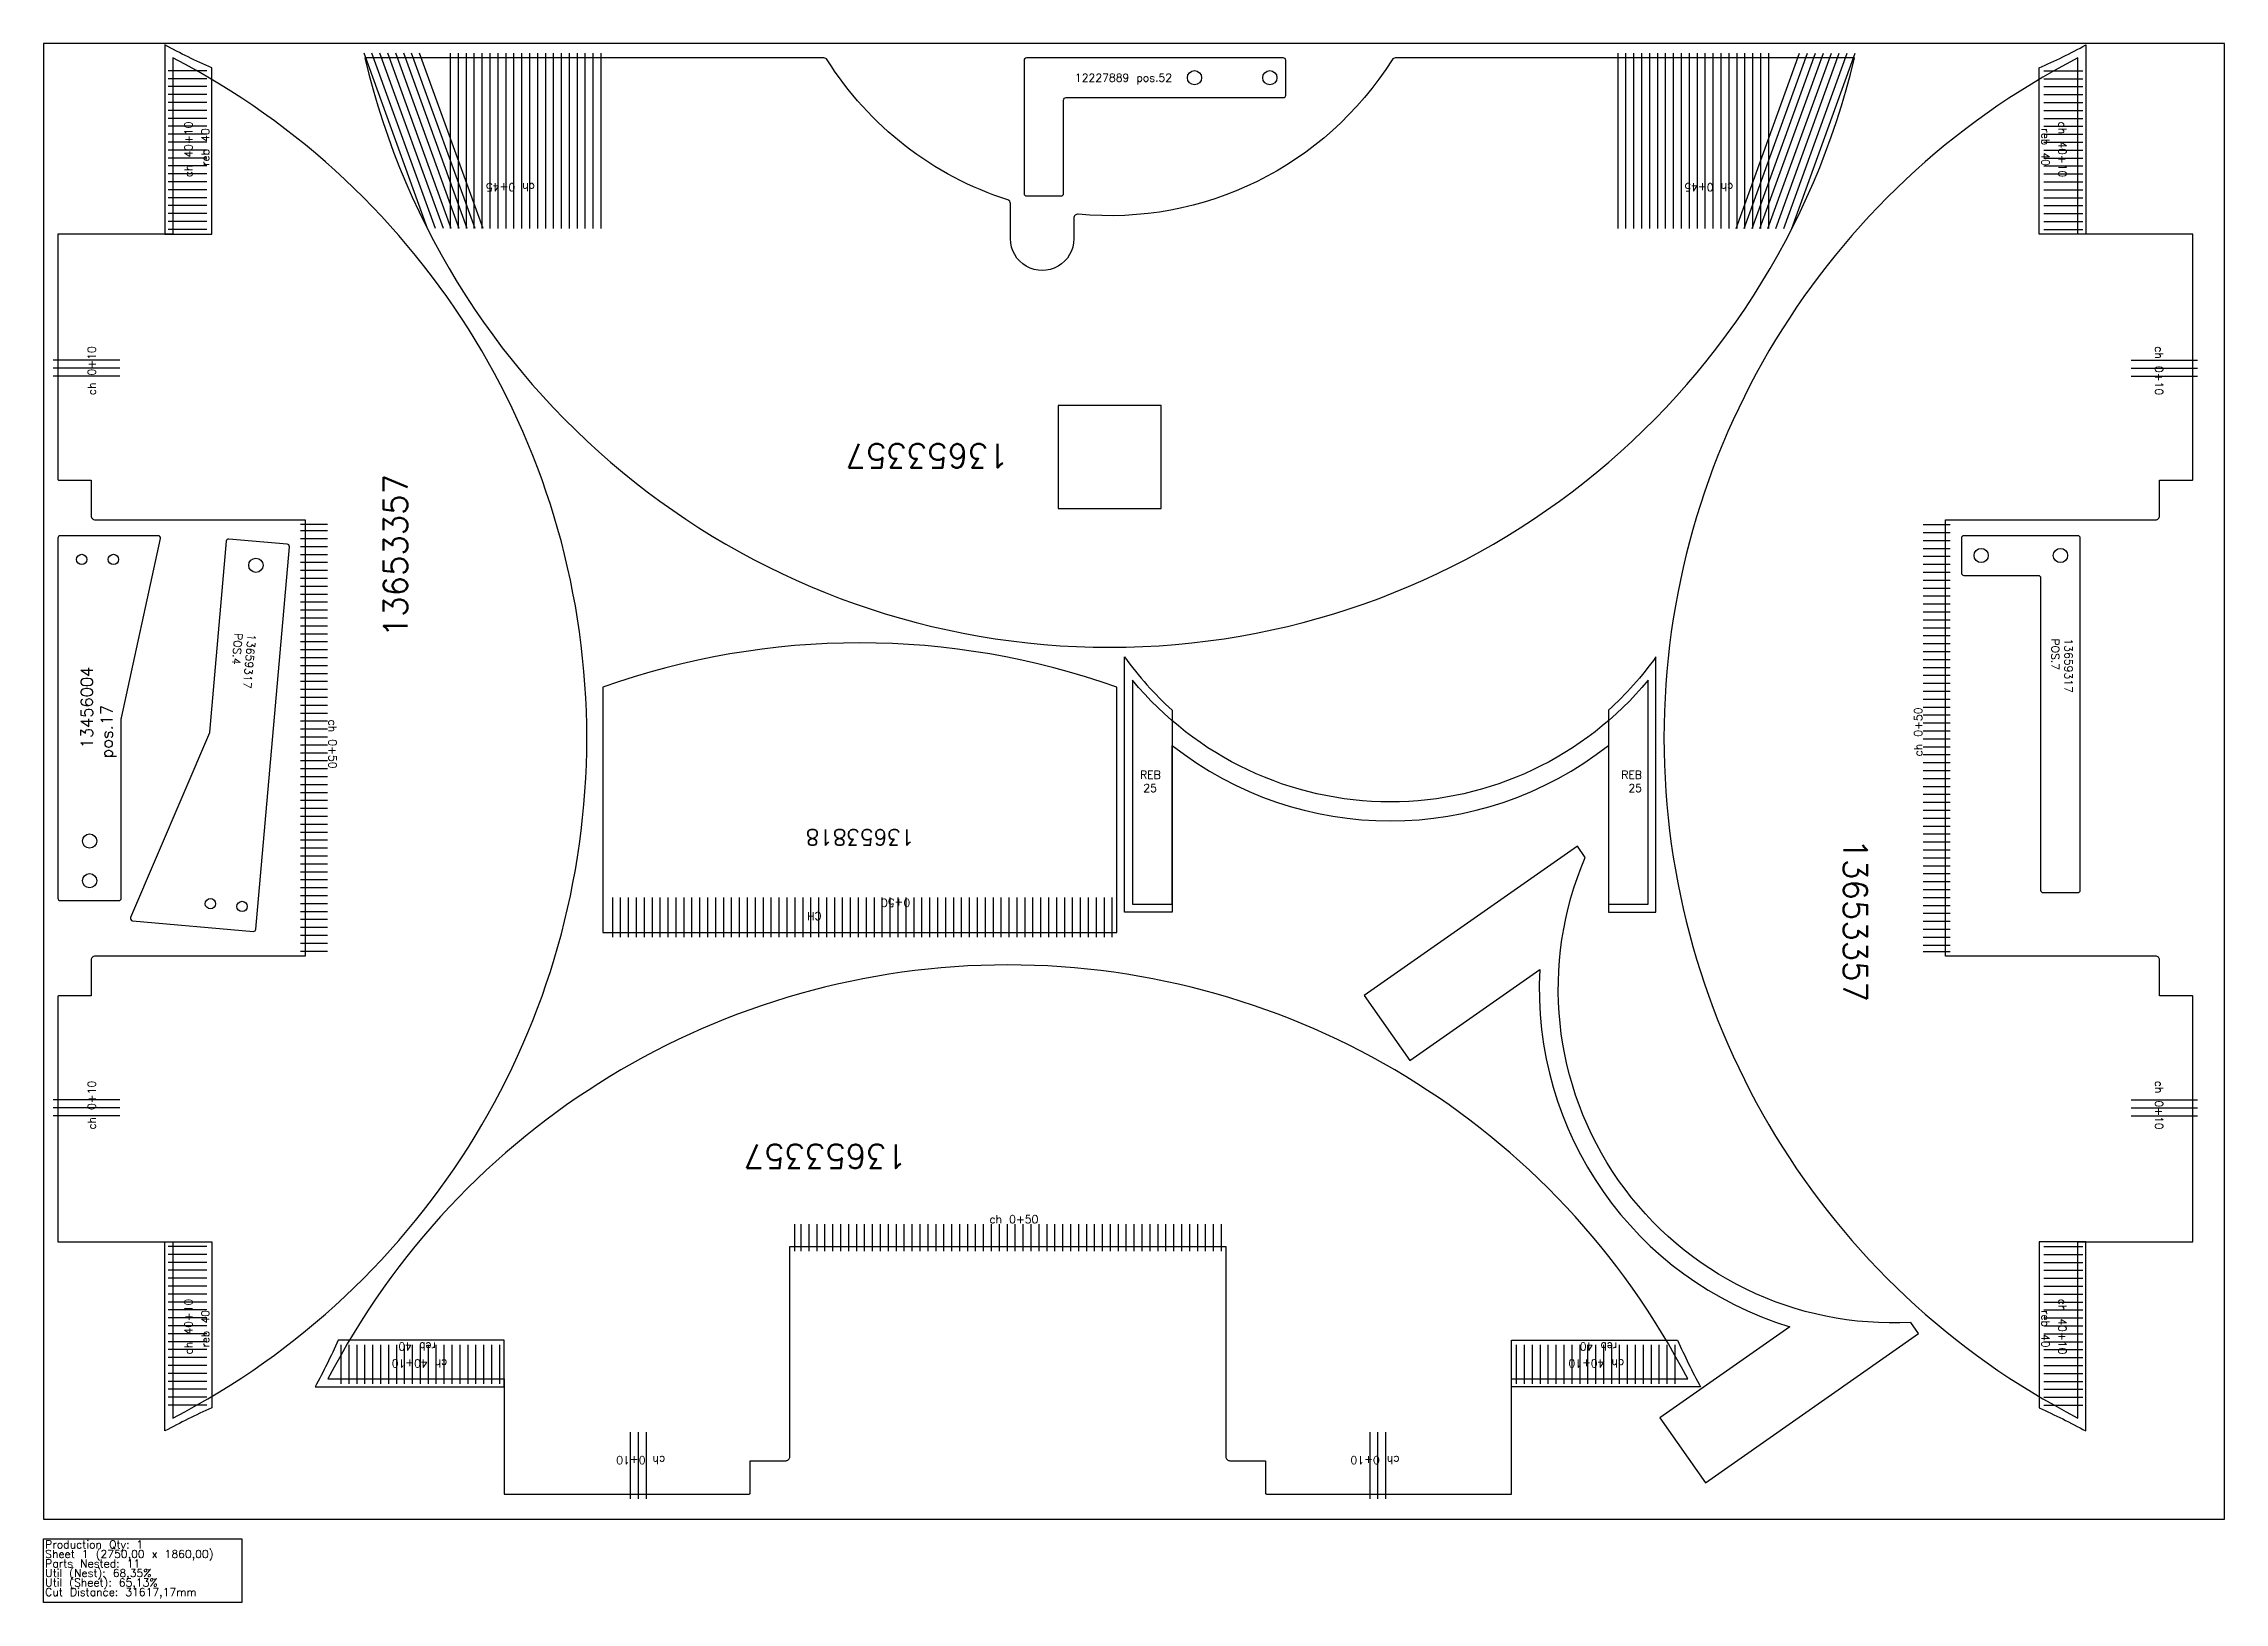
# Model space of a CAD drawing. Header units: millimetres. Extents: x 0 to 2750, y -105 to 1860.
import ezdxf

# ---------------------------------------------------------------- set-up
doc = ezdxf.new("R2010")
doc.units = ezdxf.units.MM
for name, color, linetype in [('13456004V0', 7, 'Continuous'), ('13653357', 7, 'Continuous'), ('13653818', 7, 'Continuous'), ('Chanfro', 7, 'Continuous'), ('Rebaixo', 6, 'Continuous'), ('sheet', 24, 'Continuous'), ('Stats', 7, 'Continuous'), ('Texto', 7, 'Continuous')]:
    doc.layers.add(name, color=color, linetype=linetype)
doc.styles.get("Standard").update_dxf_attribs({"font": 'txt.shx'})

msp = doc.modelspace()

# ---------------------------------------------------------------- linework, layer by layer
at = {"color": 2}
for points in [[(163, 1619.8), (18, 1619.8), (18, 1310.7, 0.414214), (19, 1309.7), (60, 1309.7), (60, 1264.7, 0.414214), (65, 1259.7), (330, 1259.7), (330, 709.7), (65, 709.7, 0.414214), (60, 704.7), (60, 659.7), (19, 659.7, 0.414214), (18, 658.7), (18, 349.6), (163, 349.6), (163, 127.4, 0.608883), (163, 1842)], [(2565.3, 349.6), (2710.3, 349.6), (2710.3, 658.7, 0.414214), (2709.3, 659.7), (2668.3, 659.7), (2668.3, 704.7, 0.414214), (2663.3, 709.7), (2398.3, 709.7), (2398.3, 1259.7), (2663.3, 1259.7, 0.414214), (2668.3, 1264.7), (2668.3, 1309.7), (2709.3, 1309.7, 0.414214), (2710.3, 1310.7), (2710.3, 1619.8), (2565.3, 1619.8), (2565.3, 1842, 0.608883), (2565.3, 127.4)], [(580.8, 176.6), (580.8, 31.6), (889.9, 31.6, 0.414214), (890.9, 32.6), (890.9, 73.6), (935.9, 73.6, 0.414214), (940.9, 78.6), (940.9, 343.6), (1490.9, 343.6), (1490.9, 78.6, 0.414214), (1495.9, 73.6), (1540.9, 73.6), (1540.9, 32.6, 0.414214), (1541.9, 31.6), (1851, 31.6), (1851, 176.6), (2073.2, 176.6, 0.608883), (358.6, 176.6)]]:
    msp.add_lwpolyline(points, format="xyb", close=True, dxfattribs=at)
at = {"color": 6}
for points in [[(1239.3, 1668), (1283.3, 1668, 0.414214), (1286.3, 1671), (1286.3, 1789, -0.414214), (1289.3, 1792), (1563.3, 1792, 0.414214), (1566.3, 1795), (1566.3, 1839, 0.414214), (1563.3, 1842), (1239.3, 1842, 0.414214), (1236.3, 1839), (1236.3, 1671, 0.414214)], [(2418.3, 1236.7), (2418.3, 1192.7, 0.414214), (2421.3, 1189.7), (2515.3, 1189.7, -0.414214), (2518.3, 1186.7), (2518.3, 792.7, 0.414214), (2521.3, 789.7), (2565.3, 789.7, 0.414214), (2568.3, 792.7), (2568.3, 1236.7, 0.414214), (2565.3, 1239.7), (2421.3, 1239.7, 0.414214)], [(209.2, 992.2, -0.079068), (209, 991.2), (109.7, 758.4, 0.509984), (112.2, 754.2), (264.5, 740.9, 0.414214), (267.7, 743.6), (309.9, 1225.8, 0.414214), (307.2, 1229), (233.5, 1235.5, 0.414214), (230.2, 1232.8)]]:
    msp.add_lwpolyline(points, format="xyb", close=True, dxfattribs=at)
at = {"color": 3}
msp.add_lwpolyline([(1373.2, 775.2), (1423.2, 775.2), (1423.2, 975.3, 0.345974), (1973.2, 975.3), (1973.2, 775.2), (2023.2, 775.2), (2023.2, 1057.5, -0.471964), (1373.2, 1057.5)], format="xyb", close=True, dxfattribs=at)
at = {"color": 7}
msp.add_lwpolyline([(2364.3, 233.9), (2354.4, 248, -0.556315), (1944, 834.1), (1934.1, 848.2), (1665.4, 660.1), (1722.8, 578.2), (1886.7, 693, 0.345974), (2202.2, 242.4), (2038.2, 127.6), (2095.6, 45.7)], format="xyb", close=True, dxfattribs=at)
at = {"color": 6}
for centre, radius in [((1451.3, 1817), 9), ((1546.3, 1817), 9), ((267.7, 1202.4), 9), ((2443.3, 1214.7), 9), ((2543.3, 1214.7), 9), ((210.3, 775.8), 6.5), ((250.2, 772.3), 6.5)]:
    msp.add_circle(centre, radius, dxfattribs=at)
at = {"layer": '13456004V0', "color": 6}
msp.add_lwpolyline([(95, 779.7, 0.414214), (98, 782.7), (98, 1009.4, -0.053566), (98.1, 1010), (147.2, 1236.1, 0.478394), (144.3, 1239.7), (21, 1239.7, 0.414214), (18, 1236.7), (18, 782.7, 0.414214), (21, 779.7)], format="xyb", close=True, dxfattribs=at)
for centre, radius in [((48, 1209.7), 6.5), ((88, 1209.7), 6.5), ((58, 854.7), 9), ((58, 804.7), 9)]:
    msp.add_circle(centre, radius, dxfattribs=at)
at = {"layer": '13653357', "color": 7}
msp.add_lwpolyline([(1215.8, 1663.1, -0.176475), (988, 1839.7, 0.257691), (983.8, 1842), (405.1, 1842, 0.791169), (2283.4, 1842), (1704.7, 1842, 0.257691), (1700.5, 1839.7, -0.282918), (1304.7, 1644.9, 0.442032), (1299.2, 1639.9), (1299.2, 1614, -1.000003), (1219.2, 1614), (1219.2, 1658.3, 0.326039)], format="xyb", close=True, dxfattribs=at)
msp.add_lwpolyline([(1409.2, 1404), (1279.2, 1404), (1279.2, 1274), (1409.2, 1274)], close=True, dxfattribs=at)
at = {"layer": '13653818', "color": 7}
msp.add_lwpolyline([(1353.2, 1048.6, 0.172894), (705.2, 1048.6), (705.2, 739.6), (1353.2, 739.6)], format="xyb", close=True, dxfattribs=at)
at = {"layer": 'Chanfro', "color": 1}
for p, q in [((484.1, 1627), (404.1, 1848)), ((494.1, 1627), (414.1, 1848)), ((504.1, 1627), (424.1, 1848)), ((514.1, 1627), (434.1, 1848)), ((524.1, 1627), (444.1, 1848)), ((534.1, 1627), (454.1, 1848)), ((544.1, 1627), (464.1, 1848)), ((554.1, 1627), (474.1, 1848)), ((513.1, 1627), (513.1, 1848)), ((523.1, 1627), (523.1, 1848)), ((533.1, 1627), (533.1, 1848)), ((543.1, 1627), (543.1, 1848)), ((553.1, 1627), (553.1, 1848)), ((563.1, 1627), (563.1, 1848)), ((573.1, 1627), (573.1, 1848)), ((583.1, 1627), (583.1, 1848)), ((593.1, 1627), (593.1, 1848)), ((603.1, 1627), (603.1, 1848)), ((613.1, 1627), (613.1, 1848)), ((623.1, 1627), (623.1, 1848)), ((633.1, 1627), (633.1, 1848)), ((643.1, 1627), (643.1, 1848)), ((653.1, 1627), (653.1, 1848)), ((663.1, 1627), (663.1, 1848)), ((673.1, 1627), (673.1, 1848)), ((683.1, 1627), (683.1, 1848)), ((693.1, 1627), (693.1, 1848)), ((703.1, 1627), (703.1, 1848)), ((1985.4, 1627), (1985.4, 1848)), ((1995.4, 1627), (1995.4, 1848)), ((2005.4, 1627), (2005.4, 1848)), ((2015.4, 1627), (2015.4, 1848)), ((2025.4, 1627), (2025.4, 1848)), ((2035.4, 1627), (2035.4, 1848)), ((2045.4, 1627), (2045.4, 1848)), ((2055.4, 1627), (2055.4, 1848)), ((2065.4, 1627), (2065.4, 1848)), ((2075.4, 1627), (2075.4, 1848)), ((2085.4, 1627), (2085.4, 1848)), ((2095.4, 1627), (2095.4, 1848)), ((2105.4, 1627), (2105.4, 1848)), ((2115.4, 1627), (2115.4, 1848)), ((2125.4, 1627), (2125.4, 1848)), ((2134.4, 1627), (2214.4, 1848)), ((2135.4, 1627), (2135.4, 1848)), ((2144.4, 1627), (2224.4, 1848)), ((2145.4, 1627), (2145.4, 1848)), ((2154.4, 1627), (2234.4, 1848)), ((2155.4, 1627), (2155.4, 1848)), ((2164.4, 1627), (2244.4, 1848)), ((2165.4, 1627), (2165.4, 1848)), ((2174.4, 1627), (2254.4, 1848)), ((2175.4, 1627), (2175.4, 1848)), ((2184.4, 1627), (2264.4, 1848)), ((2194.4, 1627), (2274.4, 1848)), ((2204.4, 1627), (2284.4, 1848)), ((717.2, 783.6), (717.2, 733.6)), ((727.2, 783.6), (727.2, 733.6)), ((737.2, 783.6), (737.2, 733.6)), ((747.2, 783.6), (747.2, 733.6)), ((757.2, 783.6), (757.2, 733.6)), ((767.2, 783.6), (767.2, 733.6)), ((777.2, 783.6), (777.2, 733.6)), ((787.2, 783.6), (787.2, 733.6)), ((797.2, 783.6), (797.2, 733.6)), ((807.2, 783.6), (807.2, 733.6)), ((817.2, 783.6), (817.2, 733.6)), ((827.2, 783.6), (827.2, 733.6)), ((837.2, 783.6), (837.2, 733.6)), ((847.2, 783.6), (847.2, 733.6)), ((857.2, 783.6), (857.2, 733.6)), ((867.2, 783.6), (867.2, 733.6)), ((877.2, 783.6), (877.2, 733.6)), ((887.2, 783.6), (887.2, 733.6)), ((897.2, 783.6), (897.2, 733.6)), ((907.2, 783.6), (907.2, 733.6)), ((917.2, 783.6), (917.2, 733.6)), ((927.2, 783.6), (927.2, 733.6)), ((937.2, 783.6), (937.2, 733.6)), ((947.2, 783.6), (947.2, 733.6)), ((957.2, 783.6), (957.2, 733.6)), ((967.2, 783.6), (967.2, 733.6)), ((977.2, 783.6), (977.2, 733.6)), ((987.2, 783.6), (987.2, 733.6)), ((997.2, 783.6), (997.2, 733.6)), ((1007.2, 783.6), (1007.2, 733.6)), ((1017.2, 783.6), (1017.2, 733.6)), ((1027.2, 783.6), (1027.2, 733.6)), ((1037.2, 783.6), (1037.2, 733.6)), ((1047.2, 783.6), (1047.2, 733.6)), ((1057.2, 783.6), (1057.2, 733.6)), ((1067.2, 783.6), (1067.2, 733.6)), ((1077.2, 783.6), (1077.2, 733.6)), ((1087.2, 783.6), (1087.2, 733.6)), ((1097.2, 783.6), (1097.2, 733.6)), ((1107.2, 783.6), (1107.2, 733.6)), ((1117.2, 783.6), (1117.2, 733.6)), ((1127.2, 783.6), (1127.2, 733.6)), ((1137.2, 783.6), (1137.2, 733.6)), ((1147.2, 783.6), (1147.2, 733.6)), ((1157.2, 783.6), (1157.2, 733.6)), ((1167.2, 783.6), (1167.2, 733.6)), ((1177.2, 783.6), (1177.2, 733.6)), ((1187.2, 783.6), (1187.2, 733.6)), ((1197.2, 783.6), (1197.2, 733.6)), ((1207.2, 783.6), (1207.2, 733.6)), ((1217.2, 783.6), (1217.2, 733.6)), ((1227.2, 783.6), (1227.2, 733.6)), ((1237.2, 783.6), (1237.2, 733.6)), ((1247.2, 783.6), (1247.2, 733.6)), ((1257.2, 783.6), (1257.2, 733.6)), ((1267.2, 783.6), (1267.2, 733.6)), ((1277.2, 783.6), (1277.2, 733.6)), ((1287.2, 783.6), (1287.2, 733.6)), ((1297.2, 783.6), (1297.2, 733.6)), ((1307.2, 783.6), (1307.2, 733.6)), ((1317.2, 783.6), (1317.2, 733.6)), ((1327.2, 783.6), (1327.2, 733.6)), ((1337.2, 783.6), (1337.2, 733.6)), ((1347.2, 783.6), (1347.2, 733.6))]:
    msp.add_line(p, q, dxfattribs=at)
at = {"layer": 'Chanfro', "color": 2}
for p, q in [((206, 1825.8), (157, 1825.8)), ((206, 1815.8), (157, 1815.8)), ((2522.3, 1825.8), (2571.3, 1825.8)), ((2522.3, 1815.8), (2571.3, 1815.8)), ((206, 1805.8), (157, 1805.8)), ((206, 1795.8), (157, 1795.8)), ((2522.3, 1805.8), (2571.3, 1805.8)), ((2522.3, 1795.8), (2571.3, 1795.8)), ((206, 1785.8), (157, 1785.8)), ((206, 1775.8), (157, 1775.8)), ((206, 1765.8), (157, 1765.8)), ((2522.3, 1785.8), (2571.3, 1785.8)), ((2522.3, 1775.8), (2571.3, 1775.8)), ((2522.3, 1765.8), (2571.3, 1765.8)), ((206, 1755.8), (157, 1755.8)), ((206, 1745.8), (157, 1745.8)), ((206, 1735.8), (157, 1735.8)), ((2522.3, 1755.8), (2571.3, 1755.8)), ((2522.3, 1745.8), (2571.3, 1745.8)), ((2522.3, 1735.8), (2571.3, 1735.8)), ((206, 1725.8), (157, 1725.8)), ((206, 1715.8), (157, 1715.8)), ((206, 1705.8), (157, 1705.8)), ((2522.3, 1725.8), (2571.3, 1725.8)), ((2522.3, 1715.8), (2571.3, 1715.8)), ((2522.3, 1705.8), (2571.3, 1705.8)), ((206, 1695.8), (157, 1695.8)), ((206, 1685.8), (157, 1685.8)), ((2522.3, 1695.8), (2571.3, 1695.8)), ((2522.3, 1685.8), (2571.3, 1685.8)), ((206, 1675.8), (157, 1675.8)), ((206, 1665.8), (157, 1665.8)), ((206, 1655.8), (157, 1655.8)), ((2522.3, 1675.8), (2571.3, 1675.8)), ((2522.3, 1665.8), (2571.3, 1665.8)), ((2522.3, 1655.8), (2571.3, 1655.8)), ((206, 1645.8), (157, 1645.8)), ((206, 1635.8), (157, 1635.8)), ((206, 1625.8), (157, 1625.8)), ((2522.3, 1645.8), (2571.3, 1645.8)), ((2522.3, 1635.8), (2571.3, 1635.8)), ((2522.3, 1625.8), (2571.3, 1625.8)), ((96, 1460.9), (12, 1460.9)), ((2632.3, 1460.9), (2716.3, 1460.9)), ((96, 1450.9), (12, 1450.9)), ((96, 1440.9), (12, 1440.9)), ((2632.3, 1450.9), (2716.3, 1450.9)), ((2632.3, 1440.9), (2716.3, 1440.9)), ((358, 1253.7), (324, 1253.7)), ((358, 1245.7), (324, 1245.7)), ((2370.3, 1253.7), (2404.3, 1253.7)), ((2370.3, 1243.7), (2404.3, 1243.7)), ((358, 1235.7), (324, 1235.7)), ((358, 1225.7), (324, 1225.7)), ((358, 1215.7), (324, 1215.7)), ((2370.3, 1233.7), (2404.3, 1233.7)), ((2370.3, 1223.7), (2404.3, 1223.7)), ((2370.3, 1213.7), (2404.3, 1213.7)), ((358, 1205.7), (324, 1205.7)), ((358, 1195.7), (324, 1195.7)), ((358, 1185.7), (324, 1185.7)), ((2370.3, 1203.7), (2404.3, 1203.7)), ((2370.3, 1193.7), (2404.3, 1193.7)), ((2370.3, 1183.7), (2404.3, 1183.7)), ((358, 1175.7), (324, 1175.7)), ((358, 1165.7), (324, 1165.7)), ((358, 1155.7), (324, 1155.7)), ((2370.3, 1173.7), (2404.3, 1173.7)), ((2370.3, 1163.7), (2404.3, 1163.7)), ((358, 1145.7), (324, 1145.7)), ((358, 1135.7), (324, 1135.7)), ((2370.3, 1153.7), (2404.3, 1153.7)), ((2370.3, 1143.7), (2404.3, 1143.7)), ((2370.3, 1133.7), (2404.3, 1133.7)), ((358, 1125.7), (324, 1125.7)), ((358, 1115.7), (324, 1115.7)), ((358, 1105.7), (324, 1105.7)), ((2370.3, 1123.7), (2404.3, 1123.7)), ((2370.3, 1113.7), (2404.3, 1113.7)), ((2370.3, 1103.7), (2404.3, 1103.7)), ((358, 1095.7), (324, 1095.7)), ((358, 1085.7), (324, 1085.7)), ((358, 1075.7), (324, 1075.7)), ((2370.3, 1093.7), (2404.3, 1093.7)), ((2370.3, 1083.7), (2404.3, 1083.7)), ((2370.3, 1073.7), (2404.3, 1073.7)), ((358, 1065.7), (324, 1065.7)), ((358, 1055.7), (324, 1055.7)), ((358, 1045.7), (324, 1045.7)), ((2370.3, 1063.7), (2404.3, 1063.7)), ((2370.3, 1053.7), (2404.3, 1053.7)), ((358, 1035.7), (324, 1035.7)), ((358, 1025.7), (324, 1025.7)), ((2370.3, 1043.7), (2404.3, 1043.7)), ((2370.3, 1033.7), (2404.3, 1033.7)), ((2370.3, 1023.7), (2404.3, 1023.7)), ((358, 1015.7), (324, 1015.7)), ((358, 1005.7), (324, 1005.7)), ((358, 995.7), (324, 995.7)), ((2370.3, 1013.7), (2404.3, 1013.7)), ((2370.3, 1003.7), (2404.3, 1003.7)), ((2370.3, 993.7), (2404.3, 993.7)), ((358, 985.7), (324, 985.7)), ((358, 975.7), (324, 975.7)), ((358, 965.7), (324, 965.7)), ((2370.3, 983.7), (2404.3, 983.7)), ((2370.3, 973.7), (2404.3, 973.7)), ((2370.3, 963.7), (2404.3, 963.7)), ((358, 955.7), (324, 955.7)), ((358, 945.7), (324, 945.7)), ((358, 935.7), (324, 935.7)), ((2370.3, 953.7), (2404.3, 953.7)), ((2370.3, 943.7), (2404.3, 943.7)), ((358, 925.7), (324, 925.7)), ((358, 915.7), (324, 915.7)), ((2370.3, 933.7), (2404.3, 933.7)), ((2370.3, 923.7), (2404.3, 923.7)), ((2370.3, 913.7), (2404.3, 913.7)), ((358, 905.7), (324, 905.7)), ((358, 895.7), (324, 895.7)), ((358, 885.7), (324, 885.7)), ((2370.3, 903.7), (2404.3, 903.7)), ((2370.3, 893.7), (2404.3, 893.7)), ((2370.3, 883.7), (2404.3, 883.7)), ((358, 875.7), (324, 875.7)), ((358, 865.7), (324, 865.7)), ((358, 855.7), (324, 855.7)), ((2370.3, 873.7), (2404.3, 873.7)), ((2370.3, 863.7), (2404.3, 863.7)), ((2370.3, 853.7), (2404.3, 853.7)), ((358, 845.7), (324, 845.7)), ((358, 835.7), (324, 835.7)), ((358, 825.7), (324, 825.7)), ((2370.3, 843.7), (2404.3, 843.7)), ((2370.3, 833.7), (2404.3, 833.7)), ((358, 815.7), (324, 815.7)), ((358, 805.7), (324, 805.7)), ((2370.3, 823.7), (2404.3, 823.7)), ((2370.3, 813.7), (2404.3, 813.7)), ((2370.3, 803.7), (2404.3, 803.7)), ((358, 795.7), (324, 795.7)), ((358, 785.7), (324, 785.7)), ((358, 775.7), (324, 775.7)), ((2370.3, 793.7), (2404.3, 793.7)), ((2370.3, 783.7), (2404.3, 783.7)), ((2370.3, 773.7), (2404.3, 773.7)), ((358, 765.7), (324, 765.7)), ((358, 755.7), (324, 755.7)), ((358, 745.7), (324, 745.7)), ((2370.3, 763.7), (2404.3, 763.7)), ((2370.3, 753.7), (2404.3, 753.7)), ((2370.3, 743.7), (2404.3, 743.7)), ((358, 735.7), (324, 735.7)), ((358, 725.7), (324, 725.7)), ((358, 715.7), (324, 715.7)), ((2370.3, 733.7), (2404.3, 733.7)), ((2370.3, 723.7), (2404.3, 723.7)), ((2370.3, 715.7), (2404.3, 715.7)), ((96, 528.4), (12, 528.4)), ((2632.3, 528.4), (2716.3, 528.4)), ((96, 518.4), (12, 518.4)), ((96, 508.4), (12, 508.4)), ((2632.3, 518.4), (2716.3, 518.4)), ((2632.3, 508.4), (2716.3, 508.4)), ((946.9, 371.6), (946.9, 337.6)), ((954.9, 371.6), (954.9, 337.6)), ((964.9, 371.6), (964.9, 337.6)), ((974.9, 371.6), (974.9, 337.6)), ((984.9, 371.6), (984.9, 337.6)), ((994.9, 371.6), (994.9, 337.6)), ((1004.9, 371.6), (1004.9, 337.6)), ((1014.9, 371.6), (1014.9, 337.6)), ((1024.9, 371.6), (1024.9, 337.6)), ((1034.9, 371.6), (1034.9, 337.6)), ((1044.9, 371.6), (1044.9, 337.6)), ((1054.9, 371.6), (1054.9, 337.6)), ((1064.9, 371.6), (1064.9, 337.6)), ((1074.9, 371.6), (1074.9, 337.6)), ((1084.9, 371.6), (1084.9, 337.6)), ((1094.9, 371.6), (1094.9, 337.6)), ((1104.9, 371.6), (1104.9, 337.6)), ((1114.9, 371.6), (1114.9, 337.6)), ((1124.9, 371.6), (1124.9, 337.6)), ((1134.9, 371.6), (1134.9, 337.6)), ((1144.9, 371.6), (1144.9, 337.6)), ((1154.9, 371.6), (1154.9, 337.6)), ((1164.9, 371.6), (1164.9, 337.6)), ((1174.9, 371.6), (1174.9, 337.6)), ((1184.9, 371.6), (1184.9, 337.6)), ((1194.9, 371.6), (1194.9, 337.6)), ((1204.9, 371.6), (1204.9, 337.6)), ((1214.9, 371.6), (1214.9, 337.6)), ((1224.9, 371.6), (1224.9, 337.6)), ((1234.9, 371.6), (1234.9, 337.6)), ((1244.9, 371.6), (1244.9, 337.6)), ((1254.9, 371.6), (1254.9, 337.6)), ((1264.9, 371.6), (1264.9, 337.6)), ((1274.9, 371.6), (1274.9, 337.6)), ((1284.9, 371.6), (1284.9, 337.6)), ((1294.9, 371.6), (1294.9, 337.6)), ((1304.9, 371.6), (1304.9, 337.6)), ((1314.9, 371.6), (1314.9, 337.6)), ((1324.9, 371.6), (1324.9, 337.6)), ((1334.9, 371.6), (1334.9, 337.6)), ((1344.9, 371.6), (1344.9, 337.6)), ((1354.9, 371.6), (1354.9, 337.6)), ((1364.9, 371.6), (1364.9, 337.6)), ((1374.9, 371.6), (1374.9, 337.6)), ((1384.9, 371.6), (1384.9, 337.6)), ((1394.9, 371.6), (1394.9, 337.6)), ((1404.9, 371.6), (1404.9, 337.6)), ((1414.9, 371.6), (1414.9, 337.6)), ((1424.9, 371.6), (1424.9, 337.6)), ((1434.9, 371.6), (1434.9, 337.6)), ((1444.9, 371.6), (1444.9, 337.6)), ((1454.9, 371.6), (1454.9, 337.6)), ((1464.9, 371.6), (1464.9, 337.6)), ((1474.9, 371.6), (1474.9, 337.6)), ((1484.9, 371.6), (1484.9, 337.6)), ((206, 343.6), (157, 343.6)), ((206, 333.6), (157, 333.6)), ((2522.3, 343.6), (2571.3, 343.6)), ((2522.3, 333.6), (2571.3, 333.6)), ((206, 323.6), (157, 323.6)), ((206, 313.6), (157, 313.6)), ((206, 303.6), (157, 303.6)), ((2522.3, 323.6), (2571.3, 323.6)), ((2522.3, 313.6), (2571.3, 313.6)), ((2522.3, 303.6), (2571.3, 303.6)), ((206, 293.6), (157, 293.6)), ((206, 283.6), (157, 283.6)), ((2522.3, 293.6), (2571.3, 293.6)), ((2522.3, 283.6), (2571.3, 283.6)), ((206, 273.6), (157, 273.6)), ((206, 263.6), (157, 263.6)), ((206, 253.6), (157, 253.6)), ((2522.3, 273.6), (2571.3, 273.6)), ((2522.3, 263.6), (2571.3, 263.6)), ((2522.3, 253.6), (2571.3, 253.6)), ((206, 243.6), (157, 243.6)), ((206, 233.6), (157, 233.6)), ((206, 223.6), (157, 223.6)), ((2522.3, 243.6), (2571.3, 243.6)), ((2522.3, 233.6), (2571.3, 233.6)), ((2522.3, 223.6), (2571.3, 223.6)), ((206, 213.6), (157, 213.6)), ((206, 203.6), (157, 203.6)), ((206, 193.6), (157, 193.6)), ((374.8, 219.6), (374.8, 170.6)), ((384.8, 219.6), (384.8, 170.6)), ((394.8, 219.6), (394.8, 170.6)), ((404.8, 219.6), (404.8, 170.6)), ((414.8, 219.6), (414.8, 170.6)), ((424.8, 219.6), (424.8, 170.6)), ((434.8, 219.6), (434.8, 170.6)), ((444.8, 219.6), (444.8, 170.6)), ((454.8, 219.6), (454.8, 170.6)), ((464.8, 219.6), (464.8, 170.6)), ((474.8, 219.6), (474.8, 170.6)), ((484.8, 219.6), (484.8, 170.6)), ((494.8, 219.6), (494.8, 170.6)), ((504.8, 219.6), (504.8, 170.6)), ((514.8, 219.6), (514.8, 170.6)), ((524.8, 219.6), (524.8, 170.6)), ((534.8, 219.6), (534.8, 170.6)), ((544.8, 219.6), (544.8, 170.6)), ((554.8, 219.6), (554.8, 170.6)), ((564.8, 219.6), (564.8, 170.6)), ((574.8, 219.6), (574.8, 170.6)), ((1857, 219.6), (1857, 170.6)), ((1867, 219.6), (1867, 170.6)), ((1877, 219.6), (1877, 170.6)), ((1887, 219.6), (1887, 170.6)), ((1897, 219.6), (1897, 170.6)), ((1907, 219.6), (1907, 170.6)), ((1917, 219.6), (1917, 170.6)), ((1927, 219.6), (1927, 170.6)), ((1937, 219.6), (1937, 170.6)), ((1947, 219.6), (1947, 170.6)), ((1957, 219.6), (1957, 170.6)), ((1967, 219.6), (1967, 170.6)), ((1977, 219.6), (1977, 170.6)), ((1987, 219.6), (1987, 170.6)), ((1997, 219.6), (1997, 170.6)), ((2007, 219.6), (2007, 170.6)), ((2017, 219.6), (2017, 170.6)), ((2027, 219.6), (2027, 170.6)), ((2037, 219.6), (2037, 170.6)), ((2047, 219.6), (2047, 170.6)), ((2057, 219.6), (2057, 170.6)), ((2522.3, 213.6), (2571.3, 213.6)), ((2522.3, 203.6), (2571.3, 203.6)), ((2522.3, 193.6), (2571.3, 193.6)), ((206, 183.6), (157, 183.6)), ((206, 173.6), (157, 173.6)), ((2522.3, 183.6), (2571.3, 183.6)), ((2522.3, 173.6), (2571.3, 173.6)), ((206, 163.6), (157, 163.6)), ((206, 153.6), (157, 153.6)), ((206, 143.6), (157, 143.6)), ((2522.3, 163.6), (2571.3, 163.6)), ((2522.3, 153.6), (2571.3, 153.6)), ((2522.3, 143.6), (2571.3, 143.6)), ((739.7, 109.6), (739.7, 25.6)), ((749.7, 109.6), (749.7, 25.6)), ((759.7, 109.6), (759.7, 25.6)), ((1672.2, 109.6), (1672.2, 25.6)), ((1682.2, 109.6), (1682.2, 25.6)), ((1692.2, 109.6), (1692.2, 25.6))]:
    msp.add_line(p, q, dxfattribs=at)
at = {"layer": 'Rebaixo', "color": 2}
for points in [[(212, 1619.8), (212, 1829.3, -0.02083), (153, 1858.3), (153, 1619.8), (212, 1619.8)], [(2516.3, 1619.8), (2516.3, 1829.3, 0.02083), (2575.3, 1858.3), (2575.3, 1619.8), (2516.3, 1619.8)], [(212, 349.6), (212, 140.1, 0.02083), (153, 111.1), (153, 349.6), (212, 349.6)], [(2516.3, 349.6), (2516.3, 140.1, -0.02083), (2575.3, 111.1), (2575.3, 349.6), (2516.3, 349.6)], [(580.8, 225.6), (371.4, 225.6, -0.02083), (342.3, 166.6), (580.8, 166.6), (580.8, 225.6)], [(1851, 225.6), (2060.5, 225.6, 0.02083), (2089.5, 166.6), (1851, 166.6), (1851, 225.6)]]:
    msp.add_lwpolyline(points, format="xyb", dxfattribs=at)
at = {"layer": 'Rebaixo', "color": 3}
for points in [[(1363.2, 1087, 0.055025), (1423.2, 1019.7), (1423.2, 765.2), (1363.2, 765.2)], [(2033.2, 1087, -0.055025), (1973.2, 1019.7), (1973.2, 765.2), (2033.2, 765.2)]]:
    msp.add_lwpolyline(points, format="xyb", close=True, dxfattribs=at)
at = {"layer": 'sheet', "color": 7}
msp.add_lwpolyline([(0, 0), (2750, 0), (2750, 1860), (0, 1860)], close=True, dxfattribs=at)
at = {"layer": 'Stats', "color": 151}
msp.add_lwpolyline([(0, -25), (250, -25), (250, -105), (0, -105), (0, -25)], close=True, dxfattribs=at)

# ---------------------------------------------------------------- texts
at = {"layer": 'Chanfro', "color": 2, "char_height": 10}
for insert, attachment_point, rotation in [((187.7, 1761.7), 9, 90), ((2540.7, 1761.7), 7, 270), ((187.7, 207.6), 7, 90), ((2540.7, 207.6), 9, 270), ((438.9, 201.2), 9, 180), ((1993, 201.2), 7, 180)]:
    msp.add_mtext_dynamic_manual_height_columns('ch 40+10', width=91.15, gutter_width=12.5, heights=[0], dxfattribs=dict(at, insert=insert, attachment_point=attachment_point, rotation=rotation))
at = {"layer": 'Chanfro', "color": 1, "char_height": 10, "rotation": 180}
for s, insert, width, attachment_point in [('ch 0+45', (557.8, 1673.9), 88.851, 3), ('ch 0+45', (2130.6, 1673.9), 88.851, 1), ('{\\W6.26034;  }CH 0+50', (1092.7, 755.2), 151.354, 1)]:
    msp.add_mtext(s, dxfattribs=dict(at, insert=insert, width=width, attachment_point=attachment_point))
at = {"layer": 'Chanfro', "color": 2, "char_height": 10, "width": 95.116}
for s, insert, attachment_point, rotation in [('ch 0+10', (65.7, 1478.5), 9, 90), ('ch 0+10', (2662.6, 1478.5), 7, 270), ('ch 0+50', (2368.9, 1023.1), 9, 90), ('ch 0+50', (359.4, 946.2), 9, 270), ('ch 0+10', (65.7, 490.9), 7, 90), ('ch 0+10', (2662.6, 490.9), 9, 270), ('ch 0+10', (722.1, 79.3), 9, 180), ('ch 0+10', (1709.7, 79.3), 7, 180)]:
    msp.add_mtext(s, dxfattribs=dict(at, insert=insert, attachment_point=attachment_point, rotation=rotation))
at = {"layer": 'Chanfro', "color": 2, "insert": (1254.4, 373), "char_height": 10, "width": 95.116, "attachment_point": 9}
msp.add_mtext('ch 0+50', dxfattribs=at)
at = {"layer": 'Rebaixo', "color": 2, "char_height": 10}
for insert, attachment_point, rotation in [((208.9, 1753.3), 9, 90), ((2519.4, 1753.3), 7, 270), ((208.9, 216.1), 7, 90), ((2519.4, 216.1), 9, 270), ((447.3, 222.5), 9, 180), ((1984.5, 222.5), 7, 180)]:
    msp.add_mtext_dynamic_manual_height_columns('reb 40', width=51.424, gutter_width=12.5, heights=[0], dxfattribs=dict(at, insert=insert, attachment_point=attachment_point, rotation=rotation))
at = {"layer": 'Rebaixo', "color": 3, "char_height": 10}
for s, insert, attachment_point in [('{\\W0.17573; }REB \\P{\\W0.67573; }25', (1380.7, 943.2), 1), ('REB 25', (2015.6, 943.2), 3)]:
    msp.add_mtext_dynamic_manual_height_columns(s, width=30.181, gutter_width=12.5, heights=[0], dxfattribs=dict(at, insert=insert, attachment_point=attachment_point))
at = {"layer": 'Stats', "color": 60}
for s, p in [('Production Qty: 1', (2, -37)), ('Sheet 1 (2750,00 x 1860,00)', (2, -49)), ('Parts Nested: 11', (2, -61)), ('Util (Nest): 68,35%', (2, -73)), ('Util (Sheet): 65,13%', (2, -85)), ('Cut Distance: 31617,17mm', (2, -97))]:
    msp.add_text(s, height=10, dxfattribs=at).set_placement(p)
at = {"layer": 'Texto', "color": 6, "insert": (1300.5, 1822), "char_height": 10, "width": 174.625, "attachment_point": 1}
msp.add_mtext('12227889 pos.52', dxfattribs=at)
at = {"layer": 'Texto', "color": 3, "attachment_point": 1, "rotation": 180}
for s, insert, char_height, width in [('13653357', (1217.1, 1325.3), 30, 371.765), ('13653818 ', (1098.1, 849.5), 20, 275.707)]:
    msp.add_mtext(s, dxfattribs=dict(at, insert=insert, char_height=char_height, width=width))
at = {"layer": 'Texto', "color": 2, "char_height": 30, "width": 371.765, "attachment_point": 7}
for insert, rotation in [((458.7, 1111.8), 90), ((2269.6, 857.6), 270), ((1088.8, 472.3), 180)]:
    msp.add_mtext('13653357', dxfattribs=dict(at, insert=insert, rotation=rotation))
at = {"layer": 'Texto', "color": 6, "attachment_point": 1}
for s, insert, char_height, width, rotation in [('13659317 \\PPOS.4', (267.5, 1115), 10, 171.219, 265), ('13659317 \\PPOS.7', (2558.5, 1110.2), 10, 171.219, 270), ('{\\W0.946704; }13456004 pos.17', (47, 959), 15, 169.761, 90)]:
    msp.add_mtext(s, dxfattribs=dict(at, insert=insert, char_height=char_height, width=width, rotation=rotation))

doc.saveas('drawing.dxf')
